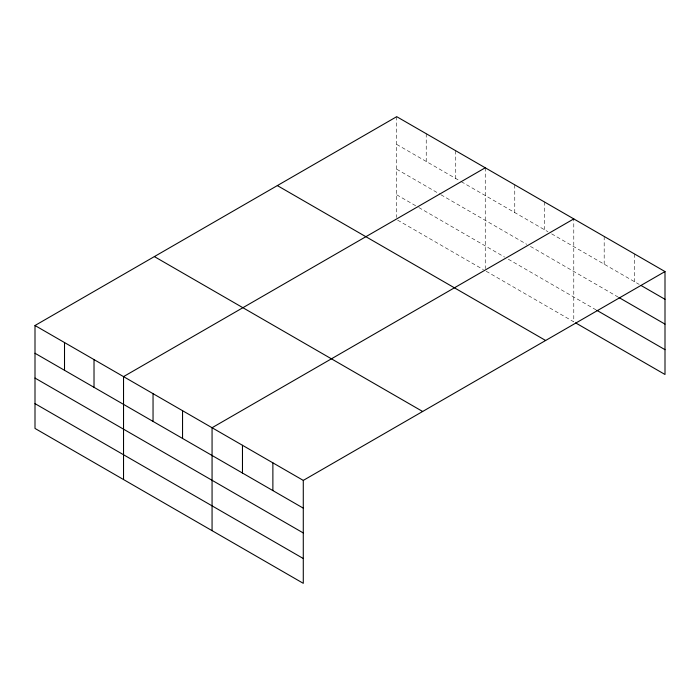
<?xml version="1.0" encoding="UTF-8"?>
<svg xmlns="http://www.w3.org/2000/svg" width="700" height="700" viewBox="0 0 700 700"><rect width="100%" height="100%" fill="white"/><g stroke="black" fill="none" stroke-linecap="round" stroke-linejoin="round"><path stroke-width="0.53" stroke-dasharray="3.5 2.62" d="M396.716 144.419L460.355 181.151M461.274 181.685L547.96 231.735M551.653 233.861L639.205 284.41M396.716 169.225L440.064 194.25M440.983 194.784L526.75 244.3M530.442 246.426L618.012 296.993M396.716 194.793L417.926 207.034M418.854 207.567L504.621 257.084M508.305 259.219L595.901 309.785M397.644 220.133L483.411 269.649M486.176 271.25L573.781 321.825L573.781 218.899M634.594 254.004L634.594 281.75M604.188 236.451L604.188 264.197M544.276 201.862L544.276 229.609M514.762 184.826L514.762 212.564M485.249 167.781L485.249 268.555M455.744 150.745L455.744 178.491M426.23 133.709L426.23 161.455M396.716 116.672L396.716 217.446"/><path stroke-width="1.05" d="M35 325.509L303.284 480.401L303.284 583.327L35 428.435L35 325.509L396.716 116.672L665 271.565L665 374.491L575.628 322.892M485.249 167.781L123.532 376.626L123.532 479.552M573.781 218.899L212.065 427.735L212.065 530.661M303.284 480.401L665 271.565M641.043 285.477L665 299.303M618.931 297.517L665 324.118M596.82 310.319L665 349.676M277.349 185.588L545.633 340.48M154.367 256.594L422.651 411.486M35 353.255L303.284 508.148M35 378.061L303.284 532.954M35 403.629L303.284 558.521M272.877 462.849L272.877 490.586M242.471 445.287L242.471 473.034M182.551 410.699L182.551 438.445M153.046 393.662L153.046 421.409M94.019 359.581L94.019 387.328M64.514 342.545L64.514 370.291"/></g></svg>
